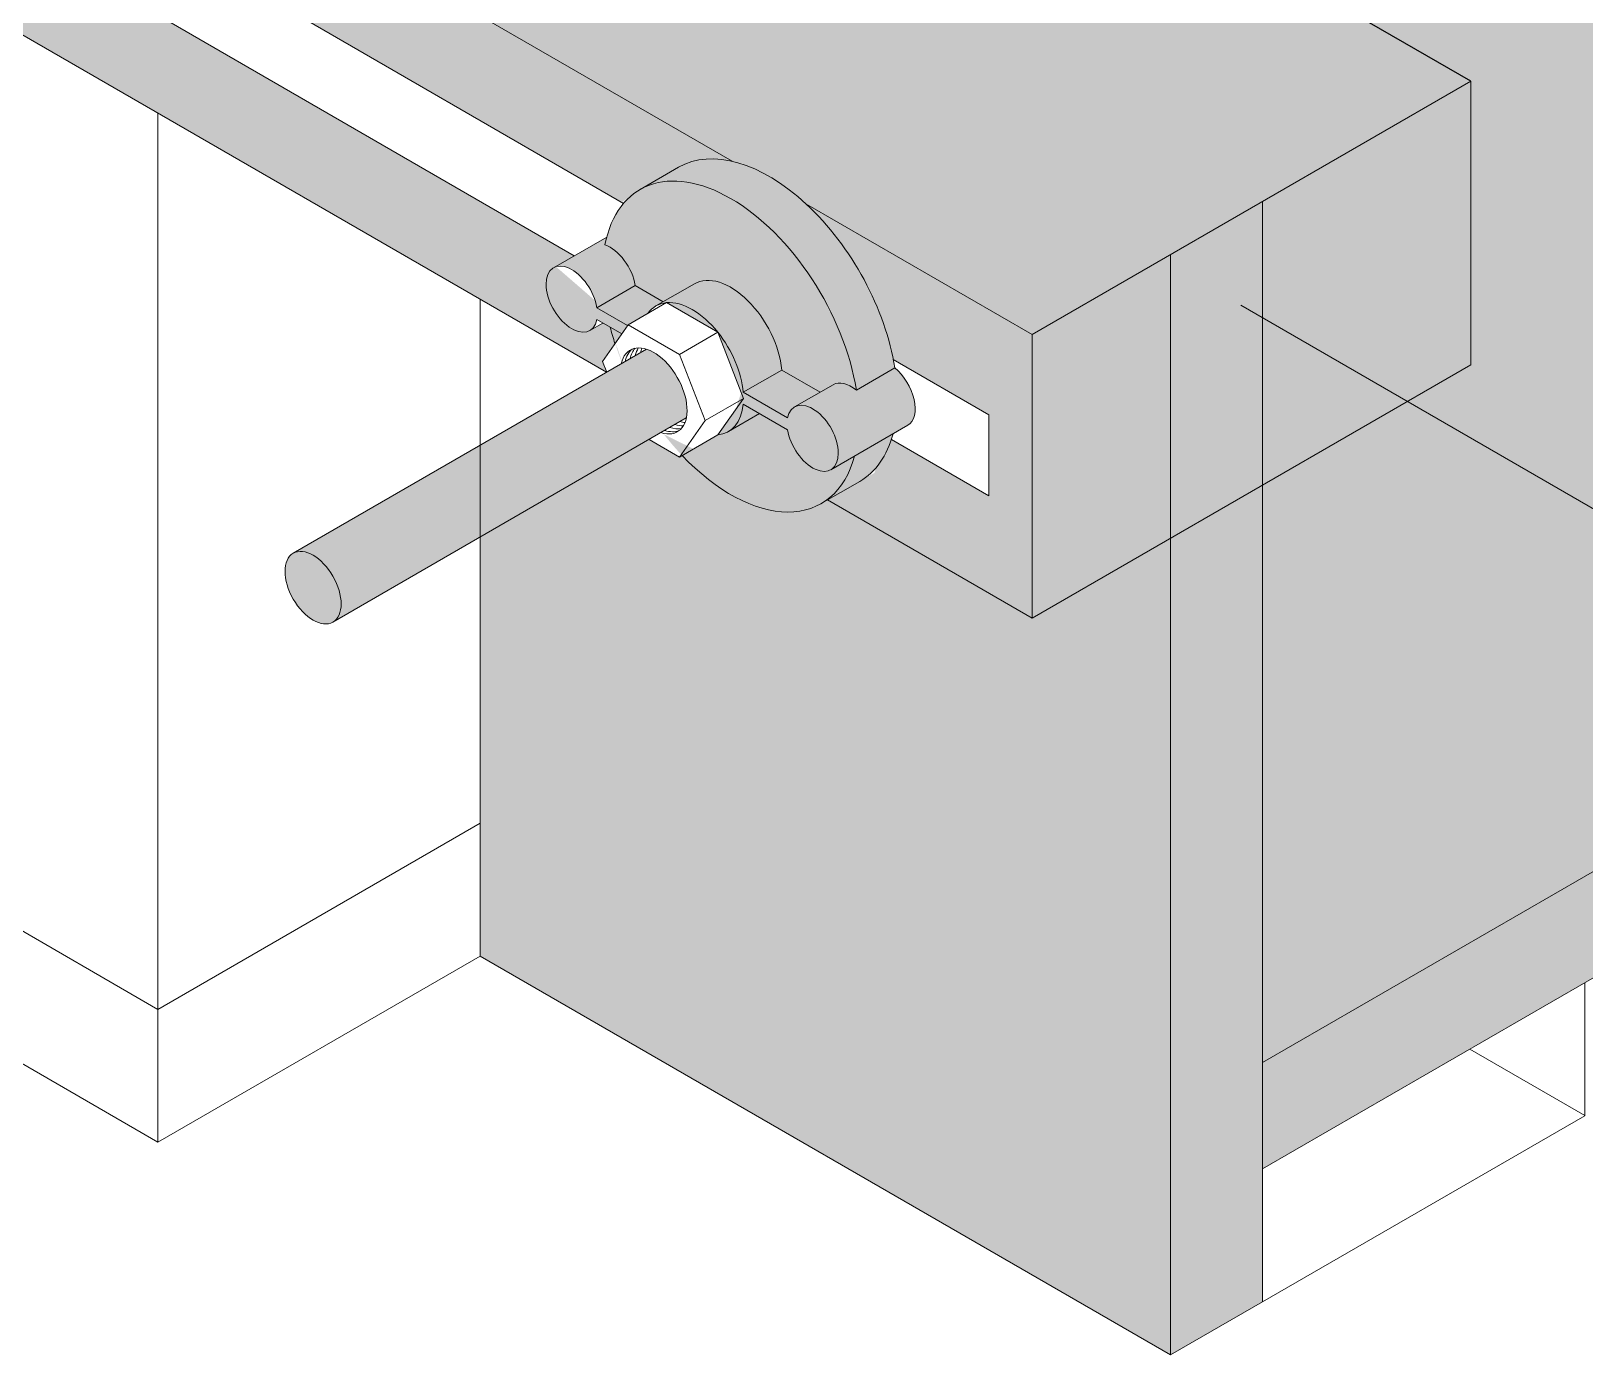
# Model space of a CAD drawing. Extents: x -23436 to 4767, y -4638 to 9755.
# Drawn here: x -16438.18 to -16396.94, y 7834.58 to 7869.71 of the extents above; entities that cross this region are included whole.
import ezdxf

# ---------------------------------------------------------------- set-up
doc = ezdxf.new("R2010")
doc.units = 0
doc.layers.get('0').update_dxf_attribs({"lineweight": 13})
for name, color, linetype, lineweight in [('Demarcação 1', 252, 'Continuous', 9), ('Demarcação 2', 254, 'Continuous', 9), ('Madeira', 100, 'Continuous', 13)]:
    doc.layers.add(name, color=color, linetype=linetype, lineweight=lineweight)
doc.layers.add('Perfil Metálico', color=224, linetype='Continuous')

msp = doc.modelspace()

# ---------------------------------------------------------------- hatches: boundary and pattern name
at = {"layer": 'Demarcação 1'}
h = msp.add_hatch(color=256, dxfattribs=at)
h.paths.add_polyline_path([(-16659.15047542714, 8093.203012086753), (-16681.36753825982, 8093.203012086753), (-16681.36753825982, 8086.272651477437), (-16405.49254140197, 7926.996147779031), (-16405.49254140197, 7871.570892671543), (-16404.74815273725, 7871.141119675227), (-16388.38214164097, 7880.590040587074), (-16388.38214164097, 7936.87484168734)])
h.paths.add_polyline_path([(-16388.38214164097, 7878.157140711539), (-16402.64119963974, 7869.924669737415), (-16399.97007413206, 7868.382494706351), (-16399.97007413206, 7860.856094706291), (-16401.6547729105, 7859.88343341289), (-16388.38214164097, 7852.220476176542)])
h = msp.add_hatch(color=9, dxfattribs=at)
h.set_gradient(color1=(192, 192, 192), one_color=1, tint=1, name='CYLINDER')
edge = h.paths.add_edge_path()
edge.add_line((-16681.36753825982, 8030.847396369743), (-16681.36753825982, 8017.407396369741))
edge.add_line((-16681.36753825982, 8017.407396369712), (-16663.44759982811, 8007.061315092633))
edge.add_ellipse((-16662.61499342902, 8002.771448551368), major_axis=(-2.405775771988733, 4.166925868702711), ratio=0.5773502691896255, start_angle=300.8347082678111, end_angle=329.165291732172, ccw=False)
edge.add_line((-16661.78238702947, 8006.09990403494), (-16557.75980249243, 7946.042436850561))
edge.add_ellipse((-16556.78294096186, 7941.715245582785), major_axis=(-2.405775771988733, 4.166925868702711), ratio=0.5773502691896255, start_angle=298.3144101084296, end_angle=331.6855898879626, ccw=False)
edge.add_line((-16555.80607943072, 7944.914454315045), (-16465.19632113874, 7892.600885973994))
edge.add_ellipse((-16464.21945960841, 7888.273694706366), major_axis=(-2.405775771988733, 4.166925868702711), ratio=0.5773502691896255, start_angle=298.3144101104981, end_angle=331.68558988796246, ccw=False)
edge.add_line((-16463.24259807761, 7891.472903438447), (-16419.5699459455, 7866.258485973969))
edge.add_ellipse((-16418.5930844147, 7861.93129470637), major_axis=(-2.405775771988733, 4.166925868702711), ratio=0.5773502691896255, start_angle=239.31726136607142, end_angle=331.68558988665177, ccw=False)
edge.add_line((-16417.65510367379, 7865.152951272858), (-16411.60945555868, 7861.662494706366))
edge.add_line((-16411.6094555588, 7861.662494706379), (-16399.97007413189, 7868.382494706351))
edge.add_line((-16399.97007413184, 7868.382494706351), (-16681.36753825982, 8030.847396369729))
h = msp.add_hatch(color=256, dxfattribs=at)
h.dxf.hatch_style = 1
h.paths.add_polyline_path([(-16405.49254140197, 7865.194096741103), (-16407.93630243777, 7863.783190649305), (-16407.93630243777, 7834.581798763229), (-16405.49254140197, 7835.992704855085)])
h.paths.add_polyline_path([(-16407.93630243777, 7872.981798763225), (-16405.49254140197, 7871.570892671456), (-16405.49254140197, 7926.996147779031), (-16407.93630243777, 7925.585241687175)])
h = msp.add_hatch(color=9, dxfattribs=at)
h.set_gradient(color1=(192, 192, 192), one_color=1, tint=1, name='CYLINDER')
edge = h.paths.add_edge_path(flags=17)
edge.add_ellipse((-16464.21945960841, 7888.273694706366), major_axis=(-2.405775771988732, 4.166925868702717), ratio=0.577350269189626, start_angle=240.02804197552558, end_angle=298.3144101118503, ccw=False)
edge.add_line((-16460.93354015656, 7887.395225832308), (-16422.50464106361, 7865.16859055719))
edge.add_ellipse((-16419.61376863239, 7861.34200239858), major_axis=(2.405775771988732, -4.166925868702717), ratio=0.577350269189626, start_angle=180.0000000000433, end_angle=191.6896421900232, ccw=False)
edge.add_ellipse((-16419.61376863239, 7861.34200239858), major_axis=(2.405775771988732, -4.166925868702717), ratio=0.577350269189626, start_angle=56.293085637272895, end_angle=180.0000000000433, ccw=False)
edge.add_line((-16421.70270033132, 7865.691858278076), (-16420.99886018688, 7866.098220574915))
edge.add_ellipse((-16418.5930844147, 7861.93129470637), major_axis=(-2.405775771988732, 4.166925868702717), ratio=0.577350269189626, start_angle=331.685589888186, end_angle=360, ccw=False)
edge.add_line((-16419.56994594538, 7866.258485973971), (-16463.24259807749, 7891.472903438536))
h = msp.add_hatch(color=9, dxfattribs=at)
h.set_gradient(color1=(192, 192, 192), one_color=1, tint=1, name='CYLINDER')
edge = h.paths.add_edge_path()
edge.add_ellipse((-16464.21945960841, 7888.273694706366), major_axis=(-2.405775771988735, 4.166925868702728), ratio=0.5773502691896261, start_angle=179.9999999999951, end_angle=208.2575950046178, ccw=False)
edge.add_line((-16461.81368383623, 7884.106768837646), (-16462.66693486335, 7883.61414412707))
edge.add_line((-16462.66693486341, 7883.61414412707), (-16422.90558776315, 7860.65791967521))
edge.add_line((-16422.90558776315, 7860.657919675239), (-16422.9035200658, 7860.65911346077))
edge.add_line((-16422.90352006545, 7860.659113460755), (-16423.01604935717, 7860.949140860157))
edge.add_line((-16423.01604935723, 7860.949140860157), (-16422.68394007264, 7861.421616044401))
edge.add_ellipse((-16419.61376863239, 7861.34200239858), major_axis=(2.405775771988735, -4.166925868702728), ratio=0.5773502691896261, start_angle=244.8768740700738, end_angle=250.5264724854313, ccw=False)
edge.add_line((-16422.81335996497, 7861.853558085026), (-16423.00637765116, 7861.964996898208))
edge.add_line((-16423.0063776511, 7861.964996898208), (-16423.35144157653, 7861.765774147887))
edge.add_ellipse((-16423.83259673112, 7862.599159321642), major_axis=(0.4811551543977463, -0.8333851737405428), ratio=0.5773502691896262, start_angle=180.0000000000092, end_angle=360.0000000000122, ccw=False)
edge.add_ellipse((-16423.83259673112, 7862.599159321642), major_axis=(0.4811551543977463, -0.8333851737405428), ratio=0.5773502691896262, start_angle=56.53695903280811, end_angle=180.0000000000092, ccw=False)
edge.add_line((-16424.25583955341, 7863.465980196006), (-16423.76690819683, 7863.74826484623))
edge.add_line((-16423.76690819683, 7863.748264846259), (-16460.96140307692, 7885.260941281447))
h = msp.add_hatch(color=9, dxfattribs=at)
h.set_gradient(color1=(192, 192, 192), one_color=1, tint=1, name='CYLINDER')
h.paths.add_polyline_path([(-16411.6094555588, 7861.662494706379), (-16411.6094555588, 7854.136094706204), (-16399.97007413206, 7860.856094706291), (-16399.97007413206, 7868.382494706351)])
h = msp.add_hatch(color=9, dxfattribs=at)
h.set_gradient(color1=(192, 192, 192), one_color=1, tint=1, name='CYLINDER')
edge = h.paths.add_edge_path()
edge.add_line((-16412.75747001192, 7859.530989141391), (-16412.75747001192, 7857.380589141378))
edge.add_line((-16412.75747001192, 7857.380589141201), (-16415.34758399308, 7858.87866793475))
edge.add_ellipse((-16418.5930844147, 7861.93129470637), major_axis=(-2.405775771988733, 4.166925868702711), ratio=0.5773502691896255, start_angle=180.0000000000026, end_angle=207.5385500567036, ccw=False)
edge.add_line((-16415.79811552351, 7857.98906958989), (-16417.0405596704, 7857.271744127091))
edge.add_line((-16417.04055967028, 7857.271744127076), (-16411.60945555886, 7854.13609470626))
edge.add_line((-16411.6094555588, 7854.136094706204), (-16411.6094555588, 7861.662494706366))
edge.add_line((-16411.6094555588, 7861.662494706379), (-16417.61622288425, 7865.13050343854))
edge.add_ellipse((-16418.5930844147, 7861.93129470637), major_axis=(-2.405775771988733, 4.166925868702711), ratio=0.5773502691896255, start_angle=239.3172613658004, end_angle=298.31441011197194, ccw=False)
edge.add_line((-16415.2964741925, 7860.999506877399), (-16412.75747001198, 7859.530989141362))
h = msp.add_hatch(color=256, dxfattribs=at)
h.dxf.hatch_style = 1
h.paths.add_polyline_path([(-16388.38214164097, 7849.398663992773), (-16388.38214164097, 7852.220476176542), (-16405.49254140197, 7842.34178226847), (-16405.49254140197, 7839.519970084697)])
at = {"layer": 'Demarcação 2'}
h = msp.add_hatch(color=8, dxfattribs=at)
h.set_gradient(color1=(128, 128, 128), one_color=1, tint=1, name='SPHERICAL')
edge = h.paths.add_edge_path()
edge.add_ellipse((-16418.5930844147, 7861.93129470637), major_axis=(-2.405775771988735, 4.166925868702728), ratio=0.5773502691896261, start_angle=240.0280419755354, end_angle=298.3144101118478)
edge.add_ellipse((-16418.5930844147, 7861.93129470637), major_axis=(-2.405775771988735, 4.166925868702728), ratio=0.5773502691896261, start_angle=298.3144101118478, end_angle=331.6855898881549)
edge.add_ellipse((-16418.5930844147, 7861.93129470637), major_axis=(-2.405775771988735, 4.166925868702728), ratio=0.5773502691896261, start_angle=331.6855898881549, end_angle=360)
edge.add_line((-16420.99886018688, 7866.098220574944), (-16422.01954440444, 7865.50892826724))
edge.add_ellipse((-16419.61376863239, 7861.34200239858), major_axis=(2.405775771988735, -4.166925868702728), ratio=0.5773502691896261, start_angle=56.29308563726602, end_angle=180.0000000000092, ccw=False)
edge.add_line((-16416.27736185349, 7860.185059169493), (-16415.25667763621, 7860.77435147711))
edge.add_ellipse((-16418.5930844147, 7861.93129470637), major_axis=(-2.405775771988735, 4.166925868702728), ratio=0.5773502691896261, start_angle=236.2930856372691, end_angle=240.0280419755354)
h = msp.add_hatch(color=8, dxfattribs=at)
h.set_gradient(color1=(128, 128, 128), one_color=1, tint=1, name='SPHERICAL')
edge = h.paths.add_edge_path()
edge.add_ellipse((-16419.61376863239, 7861.34200239858), major_axis=(2.405775771988736, -4.166925868702723), ratio=0.5773502691896258, start_angle=56.29308563726573, end_angle=180.0000000000078)
edge.add_ellipse((-16419.61376863239, 7861.34200239858), major_axis=(2.405775771988736, -4.166925868702723), ratio=0.5773502691896258, start_angle=180.0000000000078, end_angle=190.8636130244265)
edge.add_ellipse((-16419.61376863239, 7861.34200239858), major_axis=(2.405775771988736, -4.166925868702723), ratio=0.5773502691896258, start_angle=190.8636130244265, end_angle=210.1537718029654)
edge.add_ellipse((-16419.61376863239, 7861.34200239858), major_axis=(2.405775771988736, -4.166925868702723), ratio=0.5773502691896258, start_angle=210.1537718029654, end_angle=213.7069143627356)
edge.add_ellipse((-16422.81191251356, 7863.188451629348), major_axis=(0.4811551543977463, -0.8333851737405428), ratio=0.5773502691896262, start_angle=56.536959032818515, end_angle=146.7236510024956, ccw=False)
edge.add_line((-16422.14520437478, 7862.960672121273), (-16421.40229802117, 7862.531754937936))
edge.add_line((-16421.40229802088, 7862.531754937965), (-16420.57607894109, 7863.008772746147))
edge.add_ellipse((-16419.61376863239, 7861.34200239858), major_axis=(-0.96231030879549, 1.666770347481079), ratio=0.5773502691896261, start_angle=230.7391704772651, end_angle=359.9999999999937, ccw=False)
edge.add_line((-16418.25967800069, 7860.717362423409), (-16417.2418438309, 7860.12971559136))
edge.add_line((-16417.24184383089, 7860.12971559136), (-16416.89677990528, 7860.328938341507))
edge.add_ellipse((-16416.41562475122, 7859.495553167751), major_axis=(0.4811551543977463, -0.8333851737405428), ratio=0.5773502691896262, start_angle=123.2763489974661, end_angle=179.9999999999622, ccw=False)
h = msp.add_hatch(color=8, dxfattribs=at)
h.set_gradient(color1=(128, 128, 128), one_color=1, tint=1, name='SPHERICAL')
edge = h.paths.add_edge_path()
edge.add_ellipse((-16422.81191251356, 7863.188451629348), major_axis=(0.4811551543977463, -0.8333851737405428), ratio=0.5773502691896262, start_angle=56.53695903281844, end_angle=146.7236510024955)
edge.add_ellipse((-16419.61376863239, 7861.34200239858), major_axis=(2.405775771988735, -4.166925868702728), ratio=0.5773502691896261, start_angle=210.1537718029658, end_angle=213.7069143627355, ccw=False)
edge.add_line((-16422.90247092277, 7864.247347939043), (-16424.31375188565, 7863.432544495499))
edge.add_ellipse((-16423.83259673112, 7862.599159321642), major_axis=(0.4811551543977463, -0.8333851737405428), ratio=0.5773502691896262, start_angle=56.53695903280101, end_angle=179.9999999999984, ccw=False)
edge.add_line((-16423.165888592, 7862.371379813598), (-16422.14520437478, 7862.960672121302))
h = msp.add_hatch(color=8, dxfattribs=at)
h.set_gradient(color1=(128, 128, 128), one_color=1, tint=1, name='SPHERICAL')
edge = h.paths.add_edge_path()
edge.add_ellipse((-16423.83259673112, 7862.599159321642), major_axis=(0.4811551543977463, -0.8333851737405428), ratio=0.5773502691896262, start_angle=56.536959032801, end_angle=179.9999999999983)
edge.add_ellipse((-16423.83259673112, 7862.599159321642), major_axis=(0.4811551543977463, -0.8333851737405428), ratio=0.5773502691896262, start_angle=179.9999999999983, end_angle=359.9999999999844)
edge.add_ellipse((-16423.83259673112, 7862.599159321642), major_axis=(0.4811551543977463, -0.8333851737405428), ratio=0.5773502691896262, start_angle=359.9999999999844, end_angle=393.4630409671918)
edge.add_line((-16423.165888592, 7862.057090582715), (-16422.50532935698, 7861.675716530703))
edge.add_line((-16422.50532935697, 7861.675716530719), (-16422.34818474149, 7861.899278275536))
edge.add_line((-16422.34818474155, 7861.899278275505), (-16423.16588859194, 7862.371379813598))
h = msp.add_hatch(color=8, dxfattribs=at)
h.set_gradient(color1=(128, 128, 128), one_color=1, tint=1, name='SPHERICAL')
edge = h.paths.add_edge_path()
edge.add_ellipse((-16420.63445284973, 7860.752710090845), major_axis=(0.96231030879549, -1.666770347481079), ratio=0.5773502691896261, start_angle=179.9999999999855, end_angle=194.9999999998886, ccw=False)
edge.add_line((-16421.59676315831, 7862.419480438355), (-16421.40229802082, 7862.53175493798))
edge.add_line((-16421.40229802088, 7862.531754937965), (-16422.14520437484, 7862.960672121302))
edge.add_line((-16422.14520437478, 7862.960672121273), (-16423.165888592, 7862.371379813569))
edge.add_line((-16423.165888592, 7862.371379813598), (-16422.34818474155, 7861.899278275505))
edge.add_line((-16422.34818474155, 7861.899278275505), (-16422.33559321214, 7861.917191611628))
edge.add_line((-16422.33559321191, 7861.917191611616), (-16421.81303746519, 7862.218889312802))
h = msp.add_hatch(color=8, dxfattribs=at)
h.set_gradient(color1=(128, 128, 128), one_color=1, tint=1, name='SPHERICAL')
edge = h.paths.add_edge_path()
edge.add_ellipse((-16419.61376863239, 7861.34200239858), major_axis=(-0.96231030879549, 1.666770347481079), ratio=0.5773502691896261, start_angle=230.739170477265, end_angle=359.9999999999937)
edge.add_line((-16420.57607894109, 7863.008772746118), (-16421.59676315837, 7862.419480438311))
edge.add_ellipse((-16420.63445284973, 7860.752710090845), major_axis=(0.96231030879549, -1.666770347481079), ratio=0.5773502691896261, start_angle=165.0000000000357, end_angle=179.9999999999855, ccw=False)
edge.add_ellipse((-16420.63445284973, 7860.752710090845), major_axis=(0.96231030879549, -1.666770347481079), ratio=0.5773502691896261, start_angle=104.99999999998141, end_angle=165.0000000000357, ccw=False)
edge.add_ellipse((-16420.63445284973, 7860.752710090845), major_axis=(0.96231030879549, -1.666770347481079), ratio=0.5773502691896261, start_angle=50.73917047726138, end_angle=104.99999999998141, ccw=False)
edge.add_line((-16419.28036221825, 7860.128070115647), (-16418.2596780008, 7860.717362423409))
h = msp.add_hatch(color=8, dxfattribs=at)
h.set_gradient(color1=(128, 128, 128), one_color=1, tint=1, name='SPHERICAL')
edge = h.paths.add_edge_path(flags=17)
edge.add_ellipse((-16420.63445284973, 7860.752710090845), major_axis=(0.96231030879549, -1.666770347481079), ratio=0.5773502691896261, start_angle=104.9999999999814, end_angle=165.0000000000352)
edge.add_line((-16421.3149089947, 7862.506483919291), (-16419.95399670499, 7861.720760842361))
h = msp.add_hatch(color=8, dxfattribs=at)
h.set_gradient(color1=(128, 128, 128), one_color=1, tint=1, name='SPHERICAL')
edge = h.paths.add_edge_path()
edge.add_ellipse((-16419.61376863239, 7861.34200239858), major_axis=(2.405775771988735, -4.166925868702728), ratio=0.5773502691896261, start_angle=244.8768740700737, end_angle=250.5264724854294)
edge.add_line((-16422.68394007264, 7861.421616044374), (-16422.50532935703, 7861.675716530675))
edge.add_line((-16422.50532935697, 7861.675716530719), (-16422.81335996491, 7861.853558085042))
h = msp.add_hatch(color=8, dxfattribs=at)
h.set_gradient(color1=(128, 128, 128), one_color=1, tint=1, name='SPHERICAL')
edge = h.paths.add_edge_path()
edge.add_ellipse((-16417.43630896856, 7858.906260860163), major_axis=(0.4811551543977463, -0.8333851737405428), ratio=0.5773502691896262, start_angle=360.0000000000088, end_angle=539.9999999999844)
edge.add_ellipse((-16417.43630896856, 7858.906260860163), major_axis=(0.4811551543977463, -0.8333851737405428), ratio=0.5773502691896262, start_angle=539.9999999999844, end_angle=573.4630409671951)
edge.add_line((-16418.10301710733, 7859.448329599061), (-16419.28036221813, 7860.12807011569))
edge.add_ellipse((-16420.63445284973, 7860.752710090845), major_axis=(0.96231030879549, -1.666770347481079), ratio=0.5773502691896261, start_angle=50.73917047726147, end_angle=104.9999999999814)
edge.add_line((-16419.95399670499, 7861.720760842391), (-16419.27354055967, 7859.966987013975))
edge.add_line((-16419.27354055967, 7859.966987013973), (-16419.95399670499, 7858.998936262517))
edge.add_ellipse((-16420.63445284973, 7860.752710090845), major_axis=(0.96231030879549, -1.666770347481079), ratio=0.5773502691896261, start_angle=345.0000000000186, end_angle=359.9999999999965)
edge.add_ellipse((-16420.63445284973, 7860.752710090845), major_axis=(0.96231030879549, -1.666770347481079), ratio=0.5773502691896261, start_angle=359.9999999999965, end_angle=399.2608295227279)
edge.add_line((-16419.28036221825, 7859.813780885026), (-16418.10301710745, 7859.134040368222))
edge.add_ellipse((-16417.43630896856, 7858.906260860163), major_axis=(0.4811551543977463, -0.8333851737405428), ratio=0.5773502691896262, start_angle=236.5369590328147, end_angle=360.0000000000088)
h = msp.add_hatch(color=8, dxfattribs=at)
h.set_gradient(color1=(128, 128, 128), one_color=1, tint=1, name='SPHERICAL')
edge = h.paths.add_edge_path()
edge.add_ellipse((-16421.65513706729, 7860.163417783142), major_axis=(-0.6255017007170701, 1.083400725862705), ratio=0.5773502691896262, start_angle=212.6368975034518, end_angle=327.3631024963071)
edge.add_line((-16421.84453401887, 7861.270519340102), (-16431.22477937313, 7855.854832159628))
edge.add_ellipse((-16430.69804109887, 7854.942494706263), major_axis=(-0.5267382742880589, 0.9123374533580654), ratio=0.5773502691896262, start_angle=180.0000000000008, end_angle=360.0000000000008, ccw=False)
edge.add_line((-16430.1713028245, 7854.030157252926), (-16420.79105747024, 7859.445844433341))
h = msp.add_hatch(color=8, dxfattribs=at)
h.set_gradient(color1=(128, 128, 128), one_color=1, tint=1, name='SPHERICAL')
edge = h.paths.add_edge_path()
edge.add_line((-16417.24184383089, 7860.12971559136), (-16418.25967800068, 7860.717362423409))
edge.add_line((-16418.25967800069, 7860.717362423409), (-16419.28036221837, 7860.128070115647))
edge.add_line((-16419.28036221825, 7860.128070115647), (-16418.10301710745, 7859.448329599018))
edge.add_ellipse((-16417.43630896856, 7858.906260860163), major_axis=(0.4811551543977463, -0.8333851737405428), ratio=0.5773502691896262, start_angle=539.9999999999843, end_angle=573.4630409671953, ccw=False)
edge.add_line((-16417.91746412274, 7859.739646033831), (-16417.24184383089, 7860.12971559136))
h = msp.add_hatch(color=8, dxfattribs=at)
h.set_gradient(color1=(128, 128, 128), one_color=1, tint=1, name='SPHERICAL')
edge = h.paths.add_edge_path()
edge.add_ellipse((-16415.39494053342, 7860.084845475487), major_axis=(-0.4811551543977463, 0.8333851737405428), ratio=0.5773502691896262, start_angle=180.0000000000127, end_angle=303.2763489974697)
edge.add_line((-16415.25667763616, 7860.77435147711), (-16416.27736185361, 7860.185059169566))
edge.add_ellipse((-16416.41562475122, 7859.495553167751), major_axis=(0.4811551543977463, -0.8333851737405428), ratio=0.5773502691896262, start_angle=123.276348997466, end_angle=179.9999999999621)
edge.add_line((-16416.89677990563, 7860.328938341507), (-16417.91746412274, 7859.739646033831))
edge.add_ellipse((-16417.43630896856, 7858.906260860163), major_axis=(0.4811551543977463, -0.8333851737405428), ratio=0.5773502691896262, start_angle=360.00000000000887, end_angle=539.9999999999843, ccw=False)
edge.add_line((-16416.95515381403, 7858.072875686408), (-16414.91378537965, 7859.251460301788))
h = msp.add_hatch(color=8, dxfattribs=at)
h.set_gradient(color1=(128, 128, 128), one_color=1, tint=1, name='SPHERICAL')
edge = h.paths.add_edge_path()
edge.add_line((-16418.84592346111, 7859.562957551632), (-16419.28036221819, 7859.813780885012))
edge.add_ellipse((-16420.63445284973, 7860.752710090845), major_axis=(0.96231030879549, -1.666770347481079), ratio=0.5773502691896261, start_angle=359.9999999999969, end_angle=399.2608295227278, ccw=False)
edge.add_line((-16419.67214254078, 7859.085939743482), (-16418.84592346111, 7859.562957551634))
h = msp.add_hatch(color=8, dxfattribs=at)
h.set_gradient(color1=(128, 128, 128), one_color=1, tint=1, name='SPHERICAL')
edge = h.paths.add_edge_path()
edge.add_ellipse((-16418.5930844147, 7861.93129470637), major_axis=(-2.405775771988735, 4.166925868702728), ratio=0.5773502691896261, start_angle=180.0000000000024, end_angle=208.2575950046177)
edge.add_ellipse((-16418.5930844147, 7861.93129470637), major_axis=(-2.405775771988735, 4.166925868702728), ratio=0.5773502691896261, start_angle=208.2575950046177, end_angle=210.1537718029698)
edge.add_line((-16415.30438212431, 7859.02594916576), (-16416.32506634176, 7858.436656858143))
edge.add_ellipse((-16419.61376863239, 7861.34200239858), major_axis=(2.405775771988735, -4.166925868702728), ratio=0.5773502691896261, start_angle=360.00000000000813, end_angle=390.1537718029654, ccw=False)
edge.add_line((-16417.05272167814, 7857.278765865438), (-16417.0405596704, 7857.271744127076))
edge.add_line((-16417.04055967028, 7857.271744127076), (-16416.18730864264, 7857.764368837623))
h = msp.add_hatch(color=256, dxfattribs=at)
h.dxf.hatch_style = 1
h.paths.add_polyline_path([(-16388.38214164097, 7852.220476176542), (-16401.6547729105, 7859.88343341289), (-16405.49254140197, 7857.667696741277), (-16405.49254140197, 7842.34178226847)])
h = msp.add_hatch(color=8, dxfattribs=at)
h.set_gradient(color1=(128, 128, 128), one_color=1, tint=1, name='SPHERICAL')
edge = h.paths.add_edge_path()
edge.add_ellipse((-16417.43630896856, 7858.906260860163), major_axis=(0.4811551543977463, -0.8333851737405428), ratio=0.5773502691896262, start_angle=236.536959032815, end_angle=360.00000000000887, ccw=False)
edge.add_line((-16418.10301710733, 7859.134040368353), (-16418.84592346111, 7859.562957551632))
edge.add_line((-16418.84592346111, 7859.562957551632), (-16419.67214254078, 7859.08593974348))
edge.add_ellipse((-16420.63445284973, 7860.752710090845), major_axis=(0.96231030879549, -1.666770347481079), ratio=0.5773502691896261, start_angle=345.00000000001864, end_angle=359.9999999999969, ccw=False)
edge.add_line((-16419.95399670499, 7858.998936262518), (-16420.90320046587, 7858.450913215491))
edge.add_ellipse((-16419.61376863239, 7861.34200239858), major_axis=(2.405775771988735, -4.166925868702728), ratio=0.5773502691896261, start_angle=292.7288384360552, end_angle=360.0000000000081)
edge.add_ellipse((-16419.61376863239, 7861.34200239858), major_axis=(2.405775771988735, -4.166925868702728), ratio=0.5773502691896261, start_angle=360.0000000000081, end_angle=390.1537718029654)
edge.add_line((-16416.32506634176, 7858.436656858201), (-16416.95515381397, 7858.072875686379))
h = msp.add_hatch(color=256, dxfattribs=at)
h.dxf.hatch_style = 1
edge = h.paths.add_edge_path()
edge.add_line((-16407.93630243777, 7856.25679064939), (-16411.6094555588, 7854.136094706202))
edge.add_line((-16411.6094555588, 7854.136094706204), (-16417.0405596704, 7857.271744127078))
edge.add_line((-16417.04055967028, 7857.271744127076), (-16417.41782032527, 7857.05393258655))
edge.add_ellipse((-16419.61376863239, 7861.34200239858), major_axis=(2.405775771988733, -4.166925868702711), ratio=0.577350269189626, start_angle=292.7288384360566, end_angle=360.00000000057923, ccw=False)
edge.add_line((-16420.90320046593, 7858.450913215474), (-16420.97468092255, 7858.409643954827))
edge.add_line((-16420.97468092267, 7858.409643954843), (-16421.78024513418, 7858.874736669311))
edge.add_line((-16421.78024513412, 7858.87473666931), (-16426.26451020639, 7856.285745022655))
edge.add_line((-16426.26451020639, 7856.285745022657), (-16426.26451020639, 7848.690859681794))
edge.add_line((-16426.26451020639, 7848.690859681792), (-16426.26451020639, 7845.163594452093))
edge.add_line((-16426.26451020639, 7845.163594452095), (-16407.93630243777, 7834.58179876326))
edge.add_line((-16407.93630243777, 7834.581798763229), (-16407.93630243777, 7856.25679064939))
h = msp.add_hatch(color=8, dxfattribs=at)
h.set_gradient(color1=(128, 128, 128), one_color=1, tint=1, name='SPHERICAL')
edge = h.paths.add_edge_path()
edge.add_ellipse((-16430.69804109887, 7854.942494706263), major_axis=(-0.5267382742880589, 0.9123374533580654), ratio=0.5773502691896262, start_angle=180.0000000000007, end_angle=360.0000000000007)
edge.add_ellipse((-16430.69804109887, 7854.942494706263), major_axis=(-0.5267382742880589, 0.9123374533580654), ratio=0.5773502691896262, start_angle=8.194332370608355e-13, end_angle=180.0000000000007)

# ---------------------------------------------------------------- linework, layer by layer
at = {"extrusion": (-1e-16, 0.816496580927726, 0.5773502691896261)}
for p, q in [((-16463.24259807761, 7891.472903438511), (-16419.56994594538, 7866.258485973975)), ((-16460.93354015656, 7887.395225832312), (-16422.45708218063, 7865.141083291222)), ((-16423.76690819683, 7863.748264846263), (-16460.96140307698, 7885.260941281434)), ((-16422.90558776315, 7860.657919675243), (-16462.66693486341, 7883.614144127074)), ((-16411.6094555588, 7861.662494706383), (-16399.97007413206, 7868.382494706355)), ((-16399.97007413206, 7860.856094706294), (-16399.97007413206, 7868.382494706355)), ((-16422.01954440444, 7865.508928267212), (-16420.99886018688, 7866.098220574948)), ((-16417.61622288425, 7865.130503438515), (-16411.6094555588, 7861.662494706383)), ((-16424.31375188565, 7863.432544495488), (-16422.90247092277, 7864.247347939046)), ((-16423.165888592, 7862.371379813601), (-16422.14520437478, 7862.960672121277)), ((-16422.14520437478, 7862.960672121277), (-16421.40229802088, 7862.531754937969)), ((-16421.59676315831, 7862.419480438359), (-16420.57607894109, 7863.008772746121)), ((-16422.33559321191, 7861.917191611619), (-16421.3149089947, 7862.506483919295)), ((-16421.3149089947, 7862.506483919295), (-16419.95399670499, 7861.720760842394)), ((-16423.165888592, 7862.371379813601), (-16422.34818474155, 7861.899278275509)), ((-16423.165888592, 7862.057090582719), (-16422.50532935697, 7861.675716530723)), ((-16423.35144157659, 7861.765774147891), (-16423.0063776511, 7861.964996898212)), ((-16423.01604935723, 7860.949140860161), (-16422.33559321191, 7861.917191611619)), ((-16422.33559321191, 7861.917191611619), (-16420.97468092267, 7861.131468534601)), ((-16420.97468092267, 7861.131468534601), (-16419.95399670499, 7861.720760842394)), ((-16419.95399670499, 7861.720760842394), (-16419.27354055967, 7859.966987013977)), ((-16411.6094555588, 7854.136094706208), (-16411.6094555588, 7861.662494706383)), ((-16421.84453401887, 7861.270519340105), (-16431.22477937325, 7855.854832159632)), ((-16422.90352006545, 7860.659113460759), (-16423.01604935723, 7860.949140860161)), ((-16420.97468092267, 7861.131468534601), (-16420.29422477712, 7859.37769470636)), ((-16415.2964741925, 7860.999506877402), (-16412.75747001192, 7859.530989141276)), ((-16399.97007413206, 7860.856094706294), (-16411.6094555588, 7854.136094706208)), ((-16419.28036221825, 7860.12807011565), (-16418.25967800069, 7860.717362423413)), ((-16418.25967800069, 7860.717362423413), (-16417.24184383089, 7860.129715591363)), ((-16415.25667763616, 7860.774351477114), (-16416.27736185349, 7860.185059169497)), ((-16419.28036221825, 7860.12807011565), (-16418.10301710733, 7859.448329599065)), ((-16417.91746412274, 7859.739646033835), (-16416.89677990563, 7860.32893834151)), ((-16420.29422477712, 7859.37769470636), (-16419.27354055967, 7859.966987013977)), ((-16419.27354055967, 7859.966987013977), (-16419.95399670499, 7858.998936262522)), ((-16419.28036221825, 7859.81378088503), (-16418.10301710733, 7859.134040368357)), ((-16420.79105747023, 7859.445844433374), (-16430.1713028245, 7854.03015725293)), ((-16420.29422477712, 7859.37769470636), (-16420.97468092267, 7858.409643954847)), ((-16419.67214254078, 7859.085939743485), (-16418.84592346111, 7859.562957551636)), ((-16416.95515381403, 7858.072875686412), (-16414.91378537913, 7859.251460301763)), ((-16412.75747001192, 7859.530989141276), (-16412.75747001192, 7857.380589141205)), ((-16420.97468092267, 7858.409643954847), (-16421.78024513412, 7858.874736669313)), ((-16420.97468092267, 7858.409643954847), (-16419.95399670499, 7858.998936262522)), ((-16412.75747001192, 7857.380589141205), (-16415.34758399308, 7858.878667934754)), ((-16417.20799286009, 7857.175076529895), (-16416.18730864264, 7857.764368837627)), ((-16411.6094555588, 7854.136094706208), (-16417.04055967028, 7857.27174412708))]:
    msp.add_line(p, q, dxfattribs=at)
at = {"extrusion": (-9.999999999999996e-17, 0.8164965809277259, 0.577350269189626)}
for p, q in [((-16405.49254140197, 7835.992704855089), (-16405.49254140197, 7865.194096741165)), ((-16407.93630243777, 7834.581798763233), (-16407.93630243777, 7863.783190649308)), ((-16388.38214164097, 7852.220476176546), (-16406.07540421081, 7862.435686083845)), ((-16405.49254140197, 7842.341782268473), (-16388.38214164097, 7852.220476176546)), ((-16388.38214164097, 7849.398663992777), (-16405.49254140197, 7839.519970084701)), ((-16426.26451020639, 7845.163594452099), (-16426.26451020639, 7848.690859681796)), ((-16407.93630243777, 7834.581798763233), (-16426.26451020639, 7845.163594452099)), ((-16405.49254140197, 7839.519970084701), (-16405.49254140197, 7842.341782268473)), ((-16405.49254140197, 7835.992704855089), (-16405.49254140197, 7839.519970084701)), ((-16405.49254140197, 7835.992704855089), (-16407.93630243777, 7834.581798763233))]:
    msp.add_line(p, q, dxfattribs=at)
for centre, major_axis, ratio, start_param, end_param in [((-16418.5930844147, 7861.931294706374), (-2.405775771988726, 4.166925868702706), 0.5773502691896261, 4.124092344067174, 6.283185307179584), ((-16419.61376863239, 7861.342002398582), (2.405775771988726, -4.166925868702706), 0.5773502691896261, 0.9824996904775396, 3.729889289907221), ((-16422.81191251356, 7863.18845162935), (0.4811551543977451, -0.8333851737405383), 0.5773502691896263, 0.9867560841874085, 2.560810800540929), ((-16423.83259673112, 7862.599159321646), (0.4811551543977451, -0.8333851737405383), 0.5773502691896263, 0.9867560841876508, 6.867225549786954), ((-16419.61376863239, 7861.342002398582), (-0.9623103087954881, 1.666770347481076), 0.5773502691896264, 4.027158238148754, 6.283185307179365), ((-16420.63445284973, 7860.752710090848), (0.9623103087954881, -1.666770347481076), 0.5773502691896264, 2.879793265791122, 3.403392041386879), ((-16420.63445284973, 7860.752710090848), (0.9623103087954881, -1.666770347481076), 0.5773502691896264, 1.832595714593715, 2.879793265791122), ((-16419.61376863239, 7861.342002398582), (2.405775771988726, -4.166925868702706), 0.5773502691896261, 4.273907714514312, 4.372511808277755), ((-16420.63445284973, 7860.752710090848), (0.9623103087954881, -1.666770347481076), 0.5773502691896264, 0.885565584558962, 1.832595714593715), ((-16421.65513706729, 7860.163417783144), (-0.6255017007170682, 1.083400725862703), 0.5773502691896263, 2.571971334518943, 6.85280662625438), ((-16421.5530686454, 7860.222347014045), (-0.6255017007170682, 1.083400725862703), 0.5773502691896263, 0.0816800368336135, 0.5696213190753135), ((-16421.41697741624, 7860.300919321729), (-0.6255017007170682, 1.083400725862703), 0.5773502691896263, 0.1915440191785815, 0.5696213190747949), ((-16421.28088618731, 7860.379491629326), (-0.6255017007170682, 1.083400725862703), 0.5773502691896263, 0.3038128047380617, 0.5696213190747949), ((-16421.14479495839, 7860.458063937011), (-0.6255017007170682, 1.083400725862703), 0.5773502691896263, 0.420203458051117, 0.5696213190747949), ((-16421.00870372947, 7860.536636244782), (-0.6255017007170682, 1.083400725862703), 0.5773502691896263, 0.5430292918184023, 0.5696213190751309), ((-16416.41562475122, 7859.495553167755), (0.4811551543977451, -0.8333851737405383), 0.5773502691896263, 2.151578179843582, 3.141592653589133), ((-16415.39494053342, 7860.084845475489), (-0.4811551543977451, 0.8333851737405383), 0.5773502691896263, 3.141592653590011, 5.293170833433372), ((-16420.63445284973, 7860.752710090848), (0.9623103087954881, -1.666770347481076), 0.5773502691896264, 6.021385919380628, 6.96841604941555), ((-16417.43630896856, 7858.906260860167), (0.4811551543977451, -0.8333851737405383), 0.5773502691896263, 4.128348737777381, 10.00881820337656), ((-16421.41697741624, 7860.300919321729), (-0.6255017007170682, 1.083400725862703), 0.5773502691896263, 2.571971334518759, 2.950048634411147), ((-16421.28088618731, 7860.379491629326), (-0.6255017007170682, 1.083400725862703), 0.5773502691896263, 2.571971334519226, 2.837779848851518), ((-16421.14479495839, 7860.458063937011), (-0.6255017007170682, 1.083400725862703), 0.5773502691896263, 2.571971334518659, 2.721389195538451), ((-16421.00870372947, 7860.536636244782), (-0.6255017007170682, 1.083400725862703), 0.5773502691896263, 2.57197133451824, 2.598563361771502), ((-16421.5530686454, 7860.222347014045), (-0.6255017007170682, 1.083400725862703), 0.5773502691896263, 2.571971334518424, 3.059912616755868), ((-16418.5930844147, 7861.931294706374), (-2.405775771988726, 4.166925868702706), 0.5773502691896261, 3.141592653589836, 3.667875253446506), ((-16419.61376863239, 7861.342002398582), (2.405775771988726, -4.166925868702706), 0.5773502691896261, 5.109082046247714, 6.809467907036402)]:
    msp.add_ellipse(centre, major_axis=major_axis, ratio=ratio, start_param=start_param, end_param=end_param)
msp.add_ellipse((-16430.69804109887, 7854.942494706265), major_axis=(-0.5267382742880569, 0.9123374533580659), ratio=0.577350269189626)
at = {"layer": 'Madeira', "extrusion": (-9.999999999999996e-17, 0.8164965809277259, 0.577350269189626)}
for p, q in [((-16434.81767383157, 7843.752688360242), (-16434.81767383157, 7867.535365773787)), ((-16426.26451020639, 7848.690859681796), (-16426.26451020639, 7862.59719445235)), ((-16460.17169457765, 7858.390839063082), (-16434.81767383157, 7843.752688360242)), ((-16434.81767383157, 7840.225423130745), (-16460.17169457765, 7854.863573833502)), ((-16426.26451020639, 7848.690859681796), (-16434.81767383157, 7843.752688360242)), ((-16426.26451020639, 7848.690859681796), (-16434.81767383157, 7843.752688360242)), ((-16434.81767383157, 7843.752688360242), (-16439.09425564434, 7846.221774020974)), ((-16426.26451020639, 7845.163594452099), (-16434.81767383157, 7840.225423130745)), ((-16396.93937777702, 7840.930876176617), (-16396.93937777702, 7844.458141406139)), ((-16434.81767383157, 7843.752688360242), (-16434.81767383157, 7840.225423130745)), ((-16396.93530526627, 7840.93322744187), (-16399.99000656102, 7842.696860056793)), ((-16396.93937777702, 7840.930876176617), (-16405.49254140197, 7835.992704855089))]:
    msp.add_line(p, q, dxfattribs=at)
at = {"layer": 'Perfil Metálico', "extrusion": (-1e-16, 0.816496580927726, 0.5773502691896261)}
msp.add_line((-16399.97007413184, 7868.382494706355), (-16681.36753825982, 8030.847396369747), dxfattribs=at)

doc.saveas('drawing.dxf')
